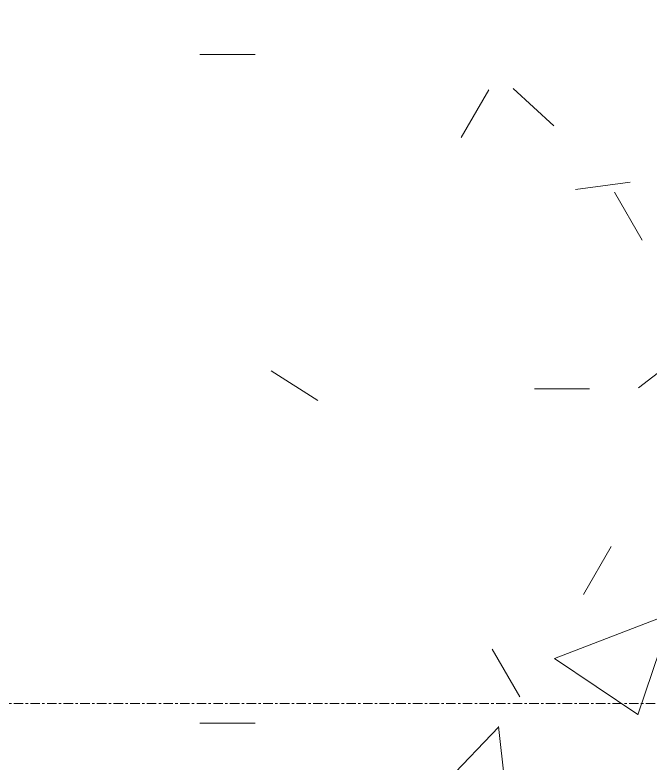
# Model space of a CAD drawing. Header units: millimetres. Extents: x 5357 to 259384, y -16348 to 109893.
# Drawn here: x 59210 to 60059, y 51358 to 52358 of the extents above; entities that cross this region are included whole.
import ezdxf

# ---------------------------------------------------------------- set-up
doc = ezdxf.new("R2010")
doc.units = ezdxf.units.MM
doc.linetypes.add('Grid Line', pattern=[22.225, 12.7, -3.175, 3.175, -3.175])
doc.layers.add('A-FLOR-PATT', color=8, linetype='Continuous', lineweight=9)
doc.layers.add('S-GRID-1', color=1, linetype='Grid Line', lineweight=9)

msp = doc.modelspace()

# ---------------------------------------------------------------- hatches: boundary and pattern name
at = {"layer": 'A-FLOR-PATT'}
h = msp.add_hatch(dxfattribs=at)
h.set_pattern_fill('FP_7', color=256, style=0, pattern_type=2)
h.set_pattern_definition([(0, (0, 0), (1788.16, 447.04), [73.762, -1267.358, 73.762, -1267.358, -7152.64]), (0, (0, 0), (1788.16, 447.04), [-2682.24, 73.762, -2608.478, 73.762, -1267.358, -3129.28]), (0, (0, 0), (1788.16, 447.04), [-6705.6, 73.762, -820.318, 73.762, -2161.438]), (120, (670.56, 223.5), (-1281.228, 1325.072), [73.762, -1267.358, 73.762, -8419.998]), (120, (670.56, 223.5), (-1281.228, 1325.072), [-1414.882, -1267.358, 73.762, -2608.478, -4470.4]), (120, (670.56, 223.5), (-1281.228, 1325.072), [-5364.48, 73.762, -1267.358, 73.762, -3055.518]), (120, (670.56, 223.5), (-1281.228, 1325.072), [-6779.362, -820.318, 73.762, -2161.438]), (240, (894.1, 1117.6), (-506.932, -1772.112), [73.762, -1267.358, 73.762, -8419.998]), (240, (894.1, 1117.6), (-506.932, -1772.112), [-1414.882, -1267.358, 73.762, -2608.478, -4470.4]), (240, (894.1, 1117.6), (-506.932, -1772.112), [-5364.48, 73.762, -1267.358, 73.762, -3055.518]), (240, (894.1, 1117.6), (-506.932, -1772.112), [-6779.362, -820.318, 73.762, -2161.438])])
h.paths.add_polyline_path([(59152.5, 50557.9), (60452.5, 50557.9), (60452.5, 53311.9), (59152.5, 53311.9), (59152.5, 52021.9), (59162.5, 52021.9), (59162.5, 51851.9), (59152.5, 51851.9), (59152.5, 50657.9)])
h = msp.add_hatch(dxfattribs=at)
h.set_pattern_fill('FP_47', color=256, style=0, pattern_type=2)
h.set_pattern_definition([(50, (0, 0), (1603.22, -140.263), [167.64, -1844.04]), (355, (0, 0), (-310.137, 1681.3), [134.112, -1475.232]), (100.451, (133.6, -11.7), (1293.095, 1541.026), [142.472, -1567.193]), (46.184, (0, 447), (2385.496, -369.976), [251.46, -2766.06]), (96.636, (198.8, 416.2), (2089.14, 2177.36), [213.71, -2350.79]), (351.184, (0, 447), (2089.165, 2177.34), [201.17, -2212.85]), (21, (223.5, 335.3), (1334.207, -899.933), [167.64, -1844.04]), (326, (223.5, 335.3), (543.86, 1620.856), [134.112, -1475.232]), (71.451, (334.7, 260.3), (1878.07, 720.907), [142.472, -1567.193]), (37.5, (0, 0), (27.1796, 744.0845), [73.762, -1383.589, 73.762, -1423.822, -1480.82]), (37.5, (0, 0), (27.1796, 744.0845), [-2954.934, 73.762, -1407.058]), (7.5, (0, 0), (588.013, 881.589), [73.762, -780.085, 73.762, -1350.061, -564.388]), (7.5, (0, 0), (588.013, 881.589), [-2277.669, 73.762, -490.626]), (327.5, (-498.45, 0), (1193.2, -50.414), [73.762, -485.038, 73.762, -1669.694, -2313.432]), (327.5, (-498.45, 0), (1193.2, -50.414), [-2302.256, 73.762, -2239.67]), (317.5, (-722, 0), (1303.538, 223.755), [73.762, -652.678, 73.762, -1084.072, -1642.872]), (317.5, (-722, 0), (1303.538, 223.755), [-1884.274, 73.762, -1569.11])])
h.paths.add_polyline_path([(59152.5, 50557.9), (60452.5, 50557.9), (60452.5, 53311.9), (59152.5, 53311.9), (59152.5, 52021.9), (59162.5, 52021.9), (59162.5, 51851.9), (59152.5, 51851.9), (59152.5, 50657.9)])

# ---------------------------------------------------------------- linework, layer by layer
at = {"layer": 'S-GRID-1'}
msp.add_line((130319.3, 51436.9), (29351.8, 51436.9), dxfattribs=at)

doc.saveas('drawing.dxf')
